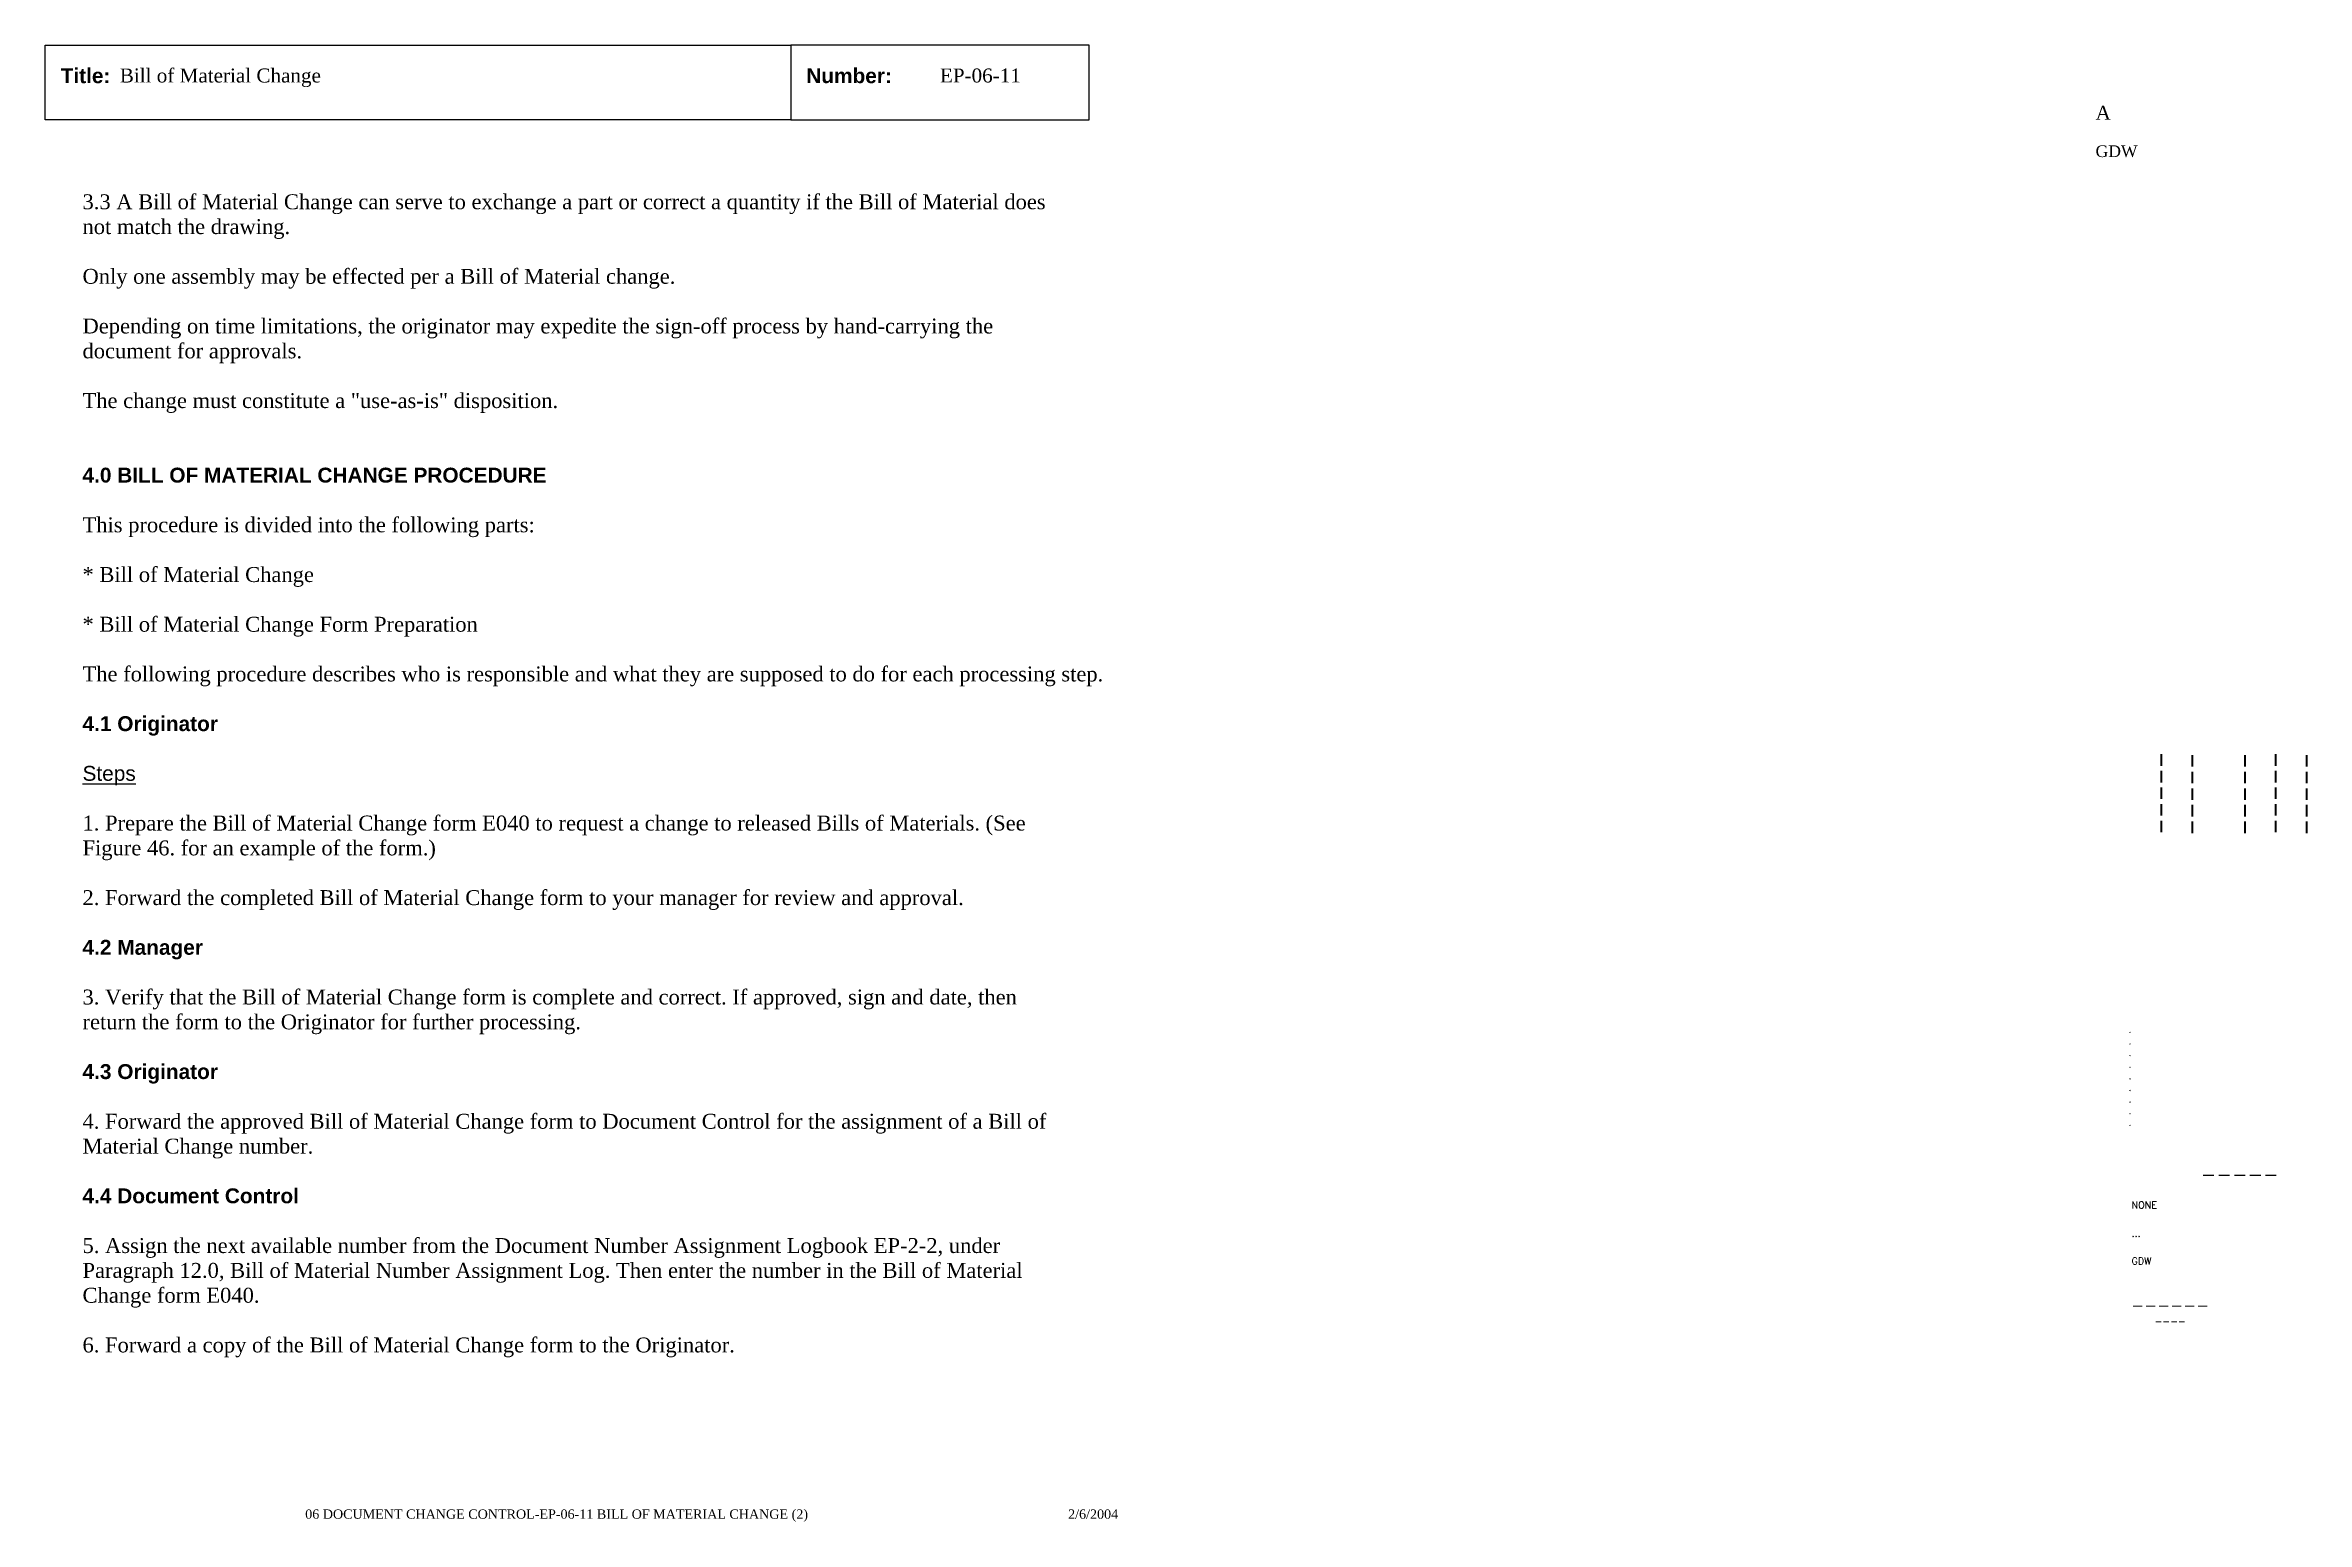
# Paper-space layout 'EP-06-11 Bill of Material Change (2)' of a CAD drawing. Header units: inches. Extents: x 1 to 31.3, y 0.2 to 20.
import ezdxf
from ezdxf.enums import TextEntityAlignment as Align

# ---------------------------------------------------------------- set-up
doc = ezdxf.new("R2010")
doc.units = ezdxf.units.IN
doc.header["$MEASUREMENT"] = 0
doc.layers.add('TitleBlock_Attributes', color=40, linetype='Continuous', plot=False)
doc.layers.add('TitleBlock_Atts_Print', color=1, linetype='Continuous')
doc.styles.get("Standard").update_dxf_attribs({"font": 'simplex.shx'})
doc.styles.add('style1', font='TIMES.TTF')
doc.styles.add('styleAtt', font='TIMES.TTF')
doc.styles.add('TBBIGTEXT', font='complex.shx')

# ---------------------------------------------------------------- blocks, each defined once
blk = doc.blocks.new('Test1')
at = {"layer": 'TitleBlock_Attributes', "style": 'TBBIGTEXT', "width": 0.8}
for tag, p, height in [('SideLine1', (29.492, 9.408), 0.25), ('SideLine2', (29.906, 9.396), 0.25), ('SideLine3', (30.612, 9.396), 0.25), ('SideLine4', (31.026, 9.408), 0.25), ('SideLine5', (31.44, 9.396), 0.25), ('File-Layout', (28.803, 3.641), 0.125)]:
    blk.add_attdef(tag, p, '', height=height, rotation=90, dxfattribs=at)
at = {"layer": 'TitleBlock_Attributes'}
for tag, p, height in [('REV1', (28.947, 6.754), 0.0625), ('REV2', (28.947, 6.598), 0.0625), ('REV3', (28.947, 6.442), 0.0625), ('REV4', (28.947, 6.286), 0.0625), ('REV5', (28.947, 6.13), 0.0625), ('REV6', (28.947, 5.974), 0.0625), ('REV7', (28.947, 5.818), 0.0625), ('REV8', (28.947, 5.662), 0.0625), ('REV9', (28.947, 5.506), 0.0625), ('SCALE', (28.983, 4.394), 0.0938), ('INCHARGE', (28.983, 4.016), 0.0938), ('DRW', (28.983, 3.641), 0.0938)]:
    blk.add_attdef(tag, p, '', height=height, dxfattribs=at)
at = {"layer": 'TitleBlock_Attributes', "style": 'TBBIGTEXT'}
for tag, height, p in [('PROJNUM', 0.188, (30.434, 4.761)), ('DWG_NUM', 0.156, (31.168, 4.127)), ('CUSTOMER', 0.156, (29.501, 3.017)), ('LOCATION', 0.0938, (29.501, 2.835)), ('DESC_1', 0.188, (29.501, 2.412)), ('DESC_2', 0.188, (29.501, 2.1)), ('DESC_3', 0.188, (29.501, 1.787))]:
    blk.add_attdef(tag, text='', height=height, dxfattribs=at).set_placement(p, align=Align.CENTER)
at = {"layer": 'TitleBlock_Attributes'}
blk.add_attdef('DRW_DATE', text='', height=0.0938, dxfattribs=at).set_placement((31.149, 3.648), align=Align.CENTER)

psp = doc.layouts.new('EP-06-11 Bill of Material Change (2)')

# ---------------------------------------------------------------- linework, layer by layer
for points in [[(1, 20), (11, 20), (11, 19), (1, 19)], [(11, 19), (15, 19), (15, 20), (11, 20)]]:
    psp.add_lwpolyline(points, close=True)

# ---------------------------------------------------------------- block references
ref = psp.add_blockref('Test1', (0, 0))
ref.add_attrib('CUSTOMER', '------', dxfattribs={"layer": 'TitleBlock_Attributes', "height": 0.1562, "style": 'TBBIGTEXT'}).set_placement((29.501, 3.017), align=Align.CENTER)
ref.add_attrib('LOCATION', '----', dxfattribs={"layer": 'TitleBlock_Attributes', "height": 0.0938, "style": 'TBBIGTEXT'}).set_placement((29.501, 2.835), align=Align.CENTER)
ref.add_attrib('DESC_1', 'Bill of Material Change', (2, 19.5), dxfattribs={"layer": 'TitleBlock_Atts_Print', "height": 0.1875, "style": 'styleAtt'})
ref.add_attrib('DESC_2', 'EP-06-11', (13, 19.5), dxfattribs={"layer": 'TitleBlock_Atts_Print', "height": 0.1875, "style": 'styleAtt'})
ref.add_attrib('DESC_3', 'A', (28.5, 19), dxfattribs={"layer": 'TitleBlock_Attributes', "height": 0.188, "style": 'styleAtt'})
ref.add_attrib('PROJNUM', '-----', dxfattribs={"layer": 'TitleBlock_Attributes', "height": 0.1875, "style": 'TBBIGTEXT'}).set_placement((30.434, 4.761), align=Align.CENTER)
ref.add_attrib('DWG_NUM', 'GDW', (28.5, 18.5), dxfattribs={"layer": 'TitleBlock_Attributes', "height": 0.1562, "style": 'styleAtt'})
ref.add_attrib('DRW_DATE', '2/6/2004', dxfattribs={"layer": 'TitleBlock_Atts_Print', "height": 0.125, "style": 'styleAtt'}).set_placement((15.055, 0.232), align=Align.CENTER)
ref.add_attrib('DRW', 'GDW', (28.983, 3.641), dxfattribs={"layer": 'TitleBlock_Attributes', "height": 0.0938})
ref.add_attrib('INCHARGE', '...', (28.983, 4.016), dxfattribs={"layer": 'TitleBlock_Attributes', "height": 0.0938})
ref.add_attrib('SCALE', 'NONE', (28.983, 4.394), dxfattribs={"layer": 'TitleBlock_Attributes', "height": 0.0938})
ref.add_attrib('REV1', '.', (28.947, 6.754), dxfattribs={"layer": 'TitleBlock_Attributes', "height": 0.0625})
ref.add_attrib('REV2', '.', (28.947, 6.598), dxfattribs={"layer": 'TitleBlock_Attributes', "height": 0.0625})
ref.add_attrib('REV3', '.', (28.947, 6.442), dxfattribs={"layer": 'TitleBlock_Attributes', "height": 0.0625})
ref.add_attrib('REV4', '.', (28.947, 6.286), dxfattribs={"layer": 'TitleBlock_Attributes', "height": 0.0625})
ref.add_attrib('REV5', '.', (28.947, 6.13), dxfattribs={"layer": 'TitleBlock_Attributes', "height": 0.0625})
ref.add_attrib('REV6', '.', (28.947, 5.974), dxfattribs={"layer": 'TitleBlock_Attributes', "height": 0.0625})
ref.add_attrib('REV7', '.', (28.947, 5.818), dxfattribs={"layer": 'TitleBlock_Attributes', "height": 0.0625})
ref.add_attrib('REV8', '.', (28.947, 5.662), dxfattribs={"layer": 'TitleBlock_Attributes', "height": 0.0625})
ref.add_attrib('REV9', '.', (28.947, 5.506), dxfattribs={"layer": 'TitleBlock_Attributes', "height": 0.0625})
ref.add_attrib('SideLine1', '-----', (29.492, 9.408), dxfattribs={"layer": 'TitleBlock_Attributes', "height": 0.25, "rotation": 90, "style": 'TBBIGTEXT', "width": 0.8})
ref.add_attrib('SideLine2', '-----', (29.906, 9.396), dxfattribs={"layer": 'TitleBlock_Attributes', "height": 0.25, "rotation": 90, "style": 'TBBIGTEXT', "width": 0.8})
ref.add_attrib('SideLine3', '-----', (30.612, 9.396), dxfattribs={"layer": 'TitleBlock_Attributes', "height": 0.25, "rotation": 90, "style": 'TBBIGTEXT', "width": 0.8})
ref.add_attrib('SideLine4', '-----', (31.026, 9.408), dxfattribs={"layer": 'TitleBlock_Attributes', "height": 0.25, "rotation": 90, "style": 'TBBIGTEXT', "width": 0.8})
ref.add_attrib('SideLine5', '-----', (31.44, 9.396), dxfattribs={"layer": 'TitleBlock_Attributes', "height": 0.25, "rotation": 90, "style": 'TBBIGTEXT', "width": 0.8})
ref.add_attrib('File-Layout', '06 DOCUMENT CHANGE CONTROL-EP-06-11 BILL OF MATERIAL CHANGE (2)', dxfattribs={"layer": 'TitleBlock_Atts_Print', "height": 0.125, "style": 'styleAtt'}).set_placement((7.859, 0.232), align=Align.CENTER)

# ---------------------------------------------------------------- texts
at = {"color": 5, "char_height": 0.2, "width": 2, "attachment_point": 1, "line_spacing_factor": 1.5, "style": 'style1'}
for s, insert in [('{\\fArial|b1|i0|c0|p34;Title:}', (1.207, 19.691)), ('{\\fArial|b1|i0|c0|p34;Number:}', (11.207, 19.691))]:
    psp.add_mtext(s, dxfattribs=dict(at, insert=insert))
at = {"color": 5, "insert": (1.5, 18), "char_height": 0.2, "width": 13, "attachment_point": 1, "style": 'style1'}
psp.add_mtext('3.3 A Bill of Material Change can serve to exchange a part or correct a quantity if the Bill of Material does not match the drawing.\\P\\POnly one assembly may be effected per a Bill of Material change.\\P\\PDepending on time limitations, the originator may expedite the sign-off process by hand-carrying the document for approvals.\\P\\PThe change must constitute a "use-as-is" disposition.\\P\\P\\P{\\fArial|b1|i0|c0|p34;4.0 BILL OF MATERIAL CHANGE PROCEDURE\\P\\P}This procedure is divided into the following parts:\\P\\P* Bill of Material Change\\P\\P* Bill of Material Change Form Preparation\\P\\PThe following procedure describes who is responsible and what they are supposed to do for each processing step.\\P\\P{\\fArial|b1|i0|c0|p34;4.1 Originator\\P\\P\\fArial|b0|i0|c0|p34;\\LSteps\\P\\P}1. Prepare the Bill of Material Change form E040 to request a change to released Bills of Materials. (See Figure 46. for an example of the form.)\\P\\P2. Forward the completed Bill of Material Change form to your manager for review and approval.\\P\\P{\\fArial|b1|i0|c0|p34;4.2 Manager\\P\\P}3. Verify that the Bill of Material Change form is complete and correct. If approved, sign and date, then return the form to the Originator for further processing.\\P\\P{\\fArial|b1|i0|c0|p34;4.3 Originator\\P\\P}4. Forward the approved Bill of Material Change form to Document Control for the assignment of a Bill of Material Change number.\\P\\P{\\fArial|b1|i0|c0|p34;4.4 Document Control\\P\\P}5. Assign the next available number from the Document Number Assignment Logbook EP-2-2, under Paragraph 12.0, Bill of Material Number Assignment Log. Then enter the number in the Bill of Material Change form E040.\\P\\P6. Forward a copy of the Bill of Material Change form to the Originator.', dxfattribs=at)

doc.saveas('drawing.dxf')
